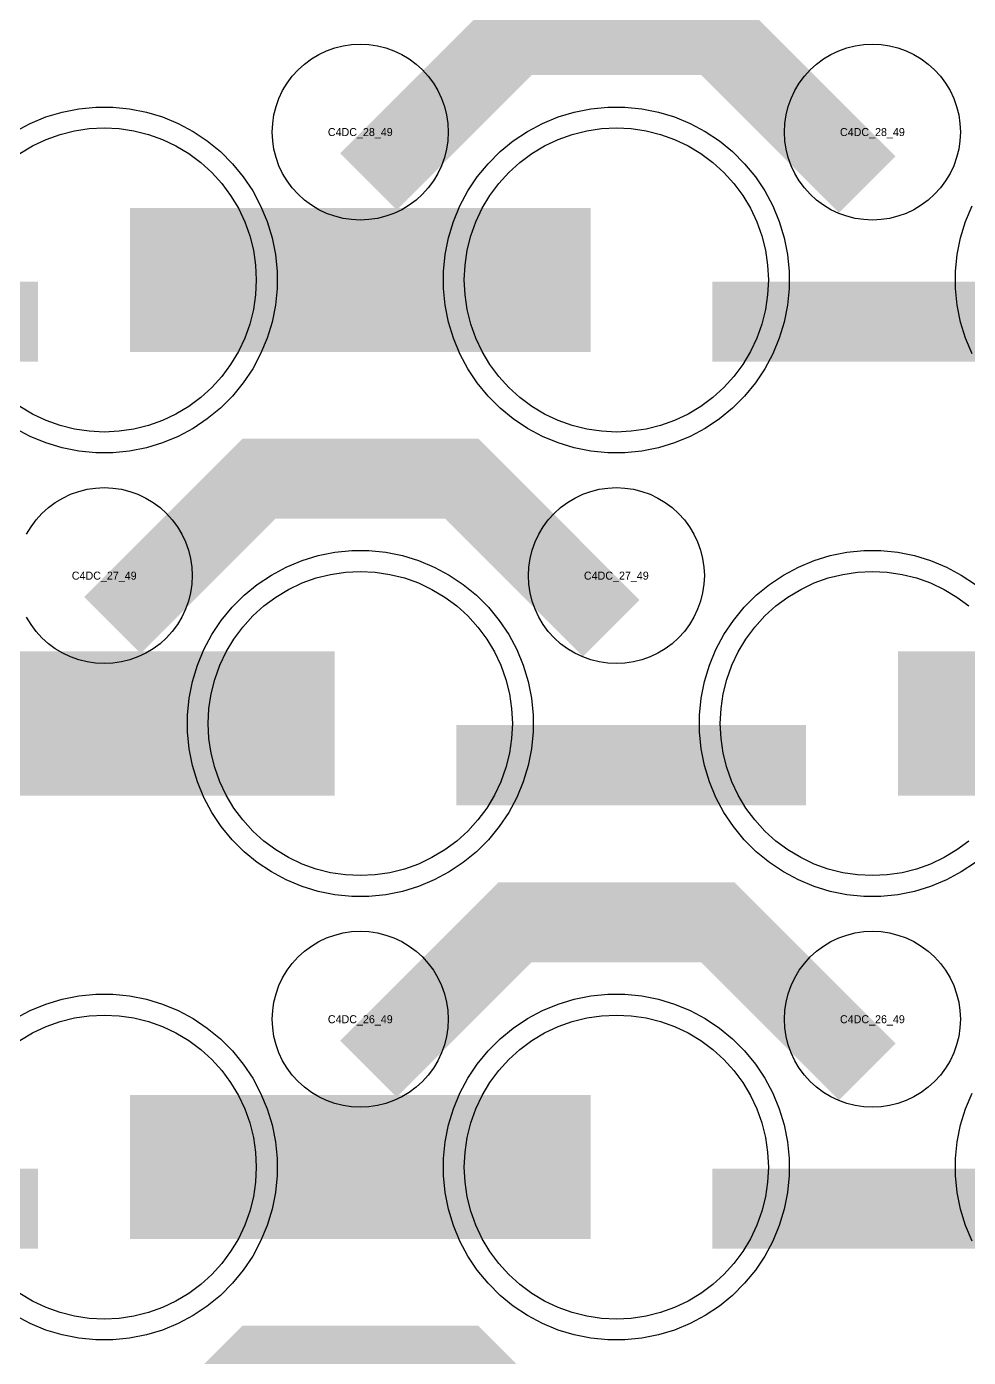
# Model space of a CAD drawing. Extents: x -11880 to 11880, y -14992 to 14992.
# Drawn here: x 3655.8 to 3950, y -11296.3 to -10880.6 of the extents above; entities that cross this region are included whole.
import ezdxf
from ezdxf.enums import TextEntityAlignment as Align

# ---------------------------------------------------------------- set-up
doc = ezdxf.new("R2010")
doc.units = 0
doc.header["$MEASUREMENT"] = 0
for name, color, linetype in [('GDS_775_DT_237', 138, 'CONTINUOUS'), ('RDL1_FS', 34, 'CONTINUOUS'), ('RDL_BS', 160, 'CONTINUOUS')]:
    doc.layers.add(name, color=color, linetype=linetype)

msp = doc.modelspace()

# ---------------------------------------------------------------- linework, layer by layer
at = {"layer": 'RDL1_FS', "color": 241, "true_color": 0xf7abae}
for points in [[(3653.605, -10920.268), (3657.605, -10917.87), (3661.819, -10915.878), (3666.209, -10914.306), (3670.732, -10913.174), (3675.343, -10912.49), (3680, -10912.261), (3684.657, -10912.49), (3689.268, -10913.174), (3693.791, -10914.306), (3698.181, -10915.878), (3702.395, -10917.87), (3706.395, -10920.268), (3710.14, -10923.046), (3713.594, -10926.176), (3716.724, -10929.63), (3719.502, -10933.375), (3721.9, -10937.375), (3723.892, -10941.589), (3725.464, -10945.979), (3726.596, -10950.502), (3727.28, -10955.113), (3727.509, -10959.77), (3727.28, -10964.427), (3726.596, -10969.038), (3725.464, -10973.561), (3723.892, -10977.951), (3721.9, -10982.165), (3719.502, -10986.165), (3716.724, -10989.91), (3713.594, -10993.364), (3710.14, -10996.494), (3706.395, -10999.272), (3702.395, -11001.67), (3698.181, -11003.662), (3693.791, -11005.234), (3689.268, -11006.366), (3684.657, -11007.05), (3680, -11007.279), (3675.343, -11007.05), (3670.732, -11006.366), (3666.209, -11005.234), (3661.819, -11003.662), (3657.605, -11001.67), (3653.605, -10999.272)], [(3950.14, -11135.059), (3946.395, -11137.837), (3942.395, -11140.235), (3938.181, -11142.227), (3933.791, -11143.799), (3929.268, -11144.931), (3924.657, -11145.615), (3920, -11145.844), (3915.343, -11145.615), (3910.732, -11144.931), (3906.209, -11143.799), (3901.819, -11142.227), (3897.605, -11140.235), (3893.605, -11137.837), (3889.86, -11135.059), (3886.406, -11131.929), (3883.276, -11128.475), (3880.498, -11124.73), (3878.1, -11120.73), (3876.108, -11116.516), (3874.536, -11112.126), (3873.404, -11107.603), (3872.72, -11102.992), (3872.491, -11098.335), (3872.72, -11093.678), (3873.404, -11089.067), (3874.536, -11084.544), (3876.108, -11080.154), (3878.1, -11075.94), (3880.498, -11071.94), (3883.276, -11068.195), (3886.406, -11064.741), (3889.86, -11061.611), (3893.605, -11058.833), (3897.605, -11056.435), (3901.819, -11054.443), (3906.209, -11052.871), (3910.732, -11051.739), (3915.343, -11051.055), (3920, -11050.826), (3924.657, -11051.055), (3929.268, -11051.739), (3933.791, -11052.871), (3938.181, -11054.443), (3942.395, -11056.435), (3946.395, -11058.833), (3950.14, -11061.611)]]:
    msp.add_lwpolyline(points, dxfattribs=at)
for points in [[(3840, -11007.279), (3835.343, -11007.05), (3830.732, -11006.366), (3826.209, -11005.234), (3821.819, -11003.662), (3817.605, -11001.67), (3813.605, -10999.272), (3809.86, -10996.494), (3806.406, -10993.364), (3803.276, -10989.91), (3800.498, -10986.165), (3798.1, -10982.165), (3796.108, -10977.951), (3794.536, -10973.561), (3793.404, -10969.038), (3792.72, -10964.427), (3792.491, -10959.77), (3792.72, -10955.113), (3793.404, -10950.502), (3794.536, -10945.979), (3796.108, -10941.589), (3798.1, -10937.375), (3800.498, -10933.375), (3803.276, -10929.63), (3806.406, -10926.176), (3809.86, -10923.046), (3813.605, -10920.268), (3817.605, -10917.87), (3821.819, -10915.878), (3826.209, -10914.306), (3830.732, -10913.174), (3835.343, -10912.49), (3840, -10912.261), (3844.657, -10912.49), (3849.268, -10913.174), (3853.791, -10914.306), (3858.181, -10915.878), (3862.395, -10917.87), (3866.395, -10920.268), (3870.14, -10923.046), (3873.594, -10926.176), (3876.724, -10929.63), (3879.502, -10933.375), (3881.9, -10937.375), (3883.892, -10941.589), (3885.464, -10945.979), (3886.596, -10950.502), (3887.28, -10955.113), (3887.509, -10959.77), (3887.28, -10964.427), (3886.596, -10969.038), (3885.464, -10973.561), (3883.892, -10977.951), (3881.9, -10982.165), (3879.502, -10986.165), (3876.724, -10989.91), (3873.594, -10993.364), (3870.14, -10996.494), (3866.395, -10999.272), (3862.395, -11001.67), (3858.181, -11003.662), (3853.791, -11005.234), (3849.268, -11006.366), (3844.657, -11007.05)], [(3760, -11145.844), (3755.343, -11145.615), (3750.732, -11144.931), (3746.209, -11143.799), (3741.819, -11142.227), (3737.605, -11140.235), (3733.605, -11137.837), (3729.86, -11135.059), (3726.406, -11131.929), (3723.276, -11128.475), (3720.498, -11124.73), (3718.1, -11120.73), (3716.108, -11116.516), (3714.536, -11112.126), (3713.404, -11107.603), (3712.72, -11102.992), (3712.491, -11098.335), (3712.72, -11093.678), (3713.404, -11089.067), (3714.536, -11084.544), (3716.108, -11080.154), (3718.1, -11075.94), (3720.498, -11071.94), (3723.276, -11068.195), (3726.406, -11064.741), (3729.86, -11061.611), (3733.605, -11058.833), (3737.605, -11056.435), (3741.819, -11054.443), (3746.209, -11052.871), (3750.732, -11051.739), (3755.343, -11051.055), (3760, -11050.826), (3764.657, -11051.055), (3769.268, -11051.739), (3773.791, -11052.871), (3778.181, -11054.443), (3782.395, -11056.435), (3786.395, -11058.833), (3790.14, -11061.611), (3793.594, -11064.741), (3796.724, -11068.195), (3799.502, -11071.94), (3801.9, -11075.94), (3803.892, -11080.154), (3805.464, -11084.544), (3806.596, -11089.067), (3807.28, -11093.678), (3807.509, -11098.335), (3807.28, -11102.992), (3806.596, -11107.603), (3805.464, -11112.126), (3803.892, -11116.516), (3801.9, -11120.73), (3799.502, -11124.73), (3796.724, -11128.475), (3793.594, -11131.929), (3790.14, -11135.059), (3786.395, -11137.837), (3782.395, -11140.235), (3778.181, -11142.227), (3773.791, -11143.799), (3769.268, -11144.931), (3764.657, -11145.615)]]:
    msp.add_lwpolyline(points, close=True, dxfattribs=at)
for points in [[(3688.002, -10959.77, 45, 45, 0), (3760.002, -10959.77, 45, 45, 0)], [(3760.002, -10959.77, 45, 45, 0), (3832.002, -10959.77, 45, 45, 0)], [(3608.002, -11098.335, 45, 45, 0), (3680.002, -11098.335, 45, 45, 0)], [(3680.002, -11098.335, 45, 45, 0), (3752.002, -11098.335, 45, 45, 0)], [(3928.002, -11098.335, 45, 45, 0), (4000.002, -11098.335, 45, 45, 0)]]:
    msp.add_lwpolyline(points, format="xyseb", dxfattribs=at)
at = {"layer": 'RDL1_FS'}
msp.add_lwpolyline([(3653.605, -11197.398), (3657.605, -11195), (3661.819, -11193.008), (3666.209, -11191.436), (3670.732, -11190.304), (3675.343, -11189.62), (3680, -11189.391), (3684.657, -11189.62), (3689.268, -11190.304), (3693.791, -11191.436), (3698.181, -11193.008), (3702.395, -11195), (3706.395, -11197.398), (3710.14, -11200.176), (3713.594, -11203.306), (3716.724, -11206.76), (3719.502, -11210.505), (3721.9, -11214.505), (3723.892, -11218.719), (3725.464, -11223.109), (3726.596, -11227.632), (3727.28, -11232.243), (3727.509, -11236.9), (3727.28, -11241.557), (3726.596, -11246.168), (3725.464, -11250.691), (3723.892, -11255.081), (3721.9, -11259.295), (3719.502, -11263.295), (3716.724, -11267.04), (3713.594, -11270.494), (3710.14, -11273.624), (3706.395, -11276.402), (3702.395, -11278.8), (3698.181, -11280.792), (3693.791, -11282.364), (3689.268, -11283.496), (3684.657, -11284.18), (3680, -11284.409), (3675.343, -11284.18), (3670.732, -11283.496), (3666.209, -11282.364), (3661.819, -11280.792), (3657.605, -11278.8), (3653.605, -11276.402)], dxfattribs=at)
msp.add_lwpolyline([(3840, -11284.409), (3835.343, -11284.18), (3830.732, -11283.496), (3826.209, -11282.364), (3821.819, -11280.792), (3817.605, -11278.8), (3813.605, -11276.402), (3809.86, -11273.624), (3806.406, -11270.494), (3803.276, -11267.04), (3800.498, -11263.295), (3798.1, -11259.295), (3796.108, -11255.081), (3794.536, -11250.691), (3793.404, -11246.168), (3792.72, -11241.557), (3792.491, -11236.9), (3792.72, -11232.243), (3793.404, -11227.632), (3794.536, -11223.109), (3796.108, -11218.719), (3798.1, -11214.505), (3800.498, -11210.505), (3803.276, -11206.76), (3806.406, -11203.306), (3809.86, -11200.176), (3813.605, -11197.398), (3817.605, -11195), (3821.819, -11193.008), (3826.209, -11191.436), (3830.732, -11190.304), (3835.343, -11189.62), (3840, -11189.391), (3844.657, -11189.62), (3849.268, -11190.304), (3853.791, -11191.436), (3858.181, -11193.008), (3862.395, -11195), (3866.395, -11197.398), (3870.14, -11200.176), (3873.594, -11203.306), (3876.724, -11206.76), (3879.502, -11210.505), (3881.9, -11214.505), (3883.892, -11218.719), (3885.464, -11223.109), (3886.596, -11227.632), (3887.28, -11232.243), (3887.509, -11236.9), (3887.28, -11241.557), (3886.596, -11246.168), (3885.464, -11250.691), (3883.892, -11255.081), (3881.9, -11259.295), (3879.502, -11263.295), (3876.724, -11267.04), (3873.594, -11270.494), (3870.14, -11273.624), (3866.395, -11276.402), (3862.395, -11278.8), (3858.181, -11280.792), (3853.791, -11282.364), (3849.268, -11283.496), (3844.657, -11284.18)], close=True, dxfattribs=at)
for points in [[(3688.002, -11236.9, 45, 45, 0), (3760.002, -11236.9, 45, 45, 0)], [(3760.002, -11236.9, 45, 45, 0), (3832.002, -11236.9, 45, 45, 0)]]:
    msp.add_lwpolyline(points, format="xyseb", dxfattribs=at)
at = {"layer": 'RDL_BS'}
for points in [[(3762.562, -10929.084, 25, 25, 0), (3808.377, -10883.269, 25, 25, 0), (3841.93, -10883.269, 25, 25, 0)], [(3918.401, -10929.983, 25, 25, 0), (3871.687, -10883.269, 25, 25, 0), (3841.929, -10883.269, 25, 25, 0)], [(3682.562, -11067.649, 25, 25, 0), (3728.377, -11021.834, 25, 25, 0), (3761.93, -11021.834, 25, 25, 0)], [(3838.401, -11068.548, 25, 25, 0), (3791.687, -11021.834, 25, 25, 0), (3761.929, -11021.834, 25, 25, 0)], [(3762.562, -11206.214, 25, 25, 0), (3808.377, -11160.399, 25, 25, 0), (3841.93, -11160.399, 25, 25, 0)], [(3918.401, -11207.113, 25, 25, 0), (3871.687, -11160.399, 25, 25, 0), (3841.929, -11160.399, 25, 25, 0)], [(3550.016, -11249.913, 25, 25, 0), (3659.281, -11249.913, 25, 25, 0)], [(3870.016, -11249.913, 25, 25, 0), (3979.281, -11249.913, 25, 25, 0)], [(3682.562, -11344.774, 25, 25, 0), (3728.377, -11298.959, 25, 25, 0), (3761.93, -11298.959, 25, 25, 0)], [(3838.401, -11345.673, 25, 25, 0), (3791.687, -11298.959, 25, 25, 0), (3761.929, -11298.959, 25, 25, 0)]]:
    msp.add_lwpolyline(points, format="xyseb", dxfattribs=at)
for points in [[(3760, -10941.076), (3757.307, -10940.944), (3754.635, -10940.548), (3752.016, -10939.891), (3749.481, -10938.984), (3747.044, -10937.832), (3744.72, -10936.439), (3742.557, -10934.836), (3740.558, -10933.024), (3738.746, -10931.025), (3737.143, -10928.862), (3735.75, -10926.538), (3734.598, -10924.101), (3733.691, -10921.566), (3733.034, -10918.947), (3732.638, -10916.275), (3732.506, -10913.582), (3732.638, -10910.889), (3733.034, -10908.217), (3733.691, -10905.598), (3734.598, -10903.063), (3735.75, -10900.626), (3737.143, -10898.302), (3738.746, -10896.139), (3740.558, -10894.14), (3742.557, -10892.328), (3744.72, -10890.725), (3747.044, -10889.332), (3749.481, -10888.18), (3752.016, -10887.273), (3754.635, -10886.616), (3757.307, -10886.22), (3760, -10886.088), (3762.693, -10886.22), (3765.365, -10886.616), (3767.984, -10887.273), (3770.519, -10888.18), (3772.956, -10889.332), (3775.28, -10890.725), (3777.443, -10892.328), (3779.442, -10894.14), (3781.254, -10896.139), (3782.857, -10898.302), (3784.25, -10900.626), (3785.402, -10903.063), (3786.309, -10905.598), (3786.966, -10908.217), (3787.362, -10910.889), (3787.494, -10913.582), (3787.362, -10916.275), (3786.966, -10918.947), (3786.309, -10921.566), (3785.402, -10924.101), (3784.25, -10926.538), (3782.857, -10928.862), (3781.254, -10931.025), (3779.442, -10933.024), (3777.443, -10934.836), (3775.28, -10936.439), (3772.956, -10937.832), (3770.519, -10938.984), (3767.984, -10939.891), (3765.365, -10940.548), (3762.693, -10940.944)], [(3920, -10941.076), (3917.307, -10940.944), (3914.635, -10940.548), (3912.016, -10939.891), (3909.481, -10938.984), (3907.044, -10937.832), (3904.72, -10936.439), (3902.557, -10934.836), (3900.558, -10933.024), (3898.746, -10931.025), (3897.143, -10928.862), (3895.75, -10926.538), (3894.598, -10924.101), (3893.691, -10921.566), (3893.034, -10918.947), (3892.638, -10916.275), (3892.506, -10913.582), (3892.638, -10910.889), (3893.034, -10908.217), (3893.691, -10905.598), (3894.598, -10903.063), (3895.75, -10900.626), (3897.143, -10898.302), (3898.746, -10896.139), (3900.558, -10894.14), (3902.557, -10892.328), (3904.72, -10890.725), (3907.044, -10889.332), (3909.481, -10888.18), (3912.016, -10887.273), (3914.635, -10886.616), (3917.307, -10886.22), (3920, -10886.088), (3922.693, -10886.22), (3925.365, -10886.616), (3927.984, -10887.273), (3930.519, -10888.18), (3932.956, -10889.332), (3935.28, -10890.725), (3937.443, -10892.328), (3939.442, -10894.14), (3941.254, -10896.139), (3942.857, -10898.302), (3944.25, -10900.626), (3945.402, -10903.063), (3946.309, -10905.598), (3946.966, -10908.217), (3947.362, -10910.889), (3947.494, -10913.582), (3947.362, -10916.275), (3946.966, -10918.947), (3946.309, -10921.566), (3945.402, -10924.101), (3944.25, -10926.538), (3942.857, -10928.862), (3941.254, -10931.025), (3939.442, -10933.024), (3937.443, -10934.836), (3935.28, -10936.439), (3932.956, -10937.832), (3930.519, -10938.984), (3927.984, -10939.891), (3925.365, -10940.548), (3922.693, -10940.944)], [(3840, -11079.641), (3837.307, -11079.509), (3834.635, -11079.113), (3832.016, -11078.456), (3829.481, -11077.549), (3827.044, -11076.397), (3824.72, -11075.004), (3822.557, -11073.401), (3820.558, -11071.589), (3818.746, -11069.59), (3817.143, -11067.427), (3815.75, -11065.103), (3814.598, -11062.666), (3813.691, -11060.131), (3813.034, -11057.512), (3812.638, -11054.84), (3812.506, -11052.147), (3812.638, -11049.454), (3813.034, -11046.782), (3813.691, -11044.163), (3814.598, -11041.628), (3815.75, -11039.191), (3817.143, -11036.867), (3818.746, -11034.704), (3820.558, -11032.705), (3822.557, -11030.893), (3824.72, -11029.29), (3827.044, -11027.897), (3829.481, -11026.745), (3832.016, -11025.838), (3834.635, -11025.181), (3837.307, -11024.785), (3840, -11024.653), (3842.693, -11024.785), (3845.365, -11025.181), (3847.984, -11025.838), (3850.519, -11026.745), (3852.956, -11027.897), (3855.28, -11029.29), (3857.443, -11030.893), (3859.442, -11032.705), (3861.254, -11034.704), (3862.857, -11036.867), (3864.25, -11039.191), (3865.402, -11041.628), (3866.309, -11044.163), (3866.966, -11046.782), (3867.362, -11049.454), (3867.494, -11052.147), (3867.362, -11054.84), (3866.966, -11057.512), (3866.309, -11060.131), (3865.402, -11062.666), (3864.25, -11065.103), (3862.857, -11067.427), (3861.254, -11069.59), (3859.442, -11071.589), (3857.443, -11073.401), (3855.28, -11075.004), (3852.956, -11076.397), (3850.519, -11077.549), (3847.984, -11078.456), (3845.365, -11079.113), (3842.693, -11079.509)], [(3760, -11218.206), (3757.307, -11218.074), (3754.635, -11217.678), (3752.016, -11217.021), (3749.481, -11216.114), (3747.044, -11214.962), (3744.72, -11213.569), (3742.557, -11211.966), (3740.558, -11210.154), (3738.746, -11208.155), (3737.143, -11205.992), (3735.75, -11203.668), (3734.598, -11201.231), (3733.691, -11198.696), (3733.034, -11196.077), (3732.638, -11193.405), (3732.506, -11190.712), (3732.638, -11188.019), (3733.034, -11185.347), (3733.691, -11182.728), (3734.598, -11180.193), (3735.75, -11177.756), (3737.143, -11175.432), (3738.746, -11173.269), (3740.558, -11171.27), (3742.557, -11169.458), (3744.72, -11167.855), (3747.044, -11166.462), (3749.481, -11165.31), (3752.016, -11164.403), (3754.635, -11163.746), (3757.307, -11163.35), (3760, -11163.218), (3762.693, -11163.35), (3765.365, -11163.746), (3767.984, -11164.403), (3770.519, -11165.31), (3772.956, -11166.462), (3775.28, -11167.855), (3777.443, -11169.458), (3779.442, -11171.27), (3781.254, -11173.269), (3782.857, -11175.432), (3784.25, -11177.756), (3785.402, -11180.193), (3786.309, -11182.728), (3786.966, -11185.347), (3787.362, -11188.019), (3787.494, -11190.712), (3787.362, -11193.405), (3786.966, -11196.077), (3786.309, -11198.696), (3785.402, -11201.231), (3784.25, -11203.668), (3782.857, -11205.992), (3781.254, -11208.155), (3779.442, -11210.154), (3777.443, -11211.966), (3775.28, -11213.569), (3772.956, -11214.962), (3770.519, -11216.114), (3767.984, -11217.021), (3765.365, -11217.678), (3762.693, -11218.074)], [(3920, -11218.206), (3917.307, -11218.074), (3914.635, -11217.678), (3912.016, -11217.021), (3909.481, -11216.114), (3907.044, -11214.962), (3904.72, -11213.569), (3902.557, -11211.966), (3900.558, -11210.154), (3898.746, -11208.155), (3897.143, -11205.992), (3895.75, -11203.668), (3894.598, -11201.231), (3893.691, -11198.696), (3893.034, -11196.077), (3892.638, -11193.405), (3892.506, -11190.712), (3892.638, -11188.019), (3893.034, -11185.347), (3893.691, -11182.728), (3894.598, -11180.193), (3895.75, -11177.756), (3897.143, -11175.432), (3898.746, -11173.269), (3900.558, -11171.27), (3902.557, -11169.458), (3904.72, -11167.855), (3907.044, -11166.462), (3909.481, -11165.31), (3912.016, -11164.403), (3914.635, -11163.746), (3917.307, -11163.35), (3920, -11163.218), (3922.693, -11163.35), (3925.365, -11163.746), (3927.984, -11164.403), (3930.519, -11165.31), (3932.956, -11166.462), (3935.28, -11167.855), (3937.443, -11169.458), (3939.442, -11171.27), (3941.254, -11173.269), (3942.857, -11175.432), (3944.25, -11177.756), (3945.402, -11180.193), (3946.309, -11182.728), (3946.966, -11185.347), (3947.362, -11188.019), (3947.494, -11190.712), (3947.362, -11193.405), (3946.966, -11196.077), (3946.309, -11198.696), (3945.402, -11201.231), (3944.25, -11203.668), (3942.857, -11205.992), (3941.254, -11208.155), (3939.442, -11210.154), (3937.443, -11211.966), (3935.28, -11213.569), (3932.956, -11214.962), (3930.519, -11216.114), (3927.984, -11217.021), (3925.365, -11217.678), (3922.693, -11218.074)], [(3837.356, -11290.9), (3832.062, -11290.383), (3826.835, -11289.337), (3821.795, -11287.806), (3816.885, -11285.775), (3812.223, -11283.283), (3807.809, -11280.336), (3803.708, -11276.974), (3799.926, -11273.192), (3796.564, -11269.091), (3793.617, -11264.677), (3791.125, -11260.015), (3789.094, -11255.105), (3787.563, -11250.065), (3786.517, -11244.838), (3786, -11239.544), (3786, -11234.256), (3786.517, -11228.962), (3787.563, -11223.735), (3789.094, -11218.695), (3791.125, -11213.785), (3793.617, -11209.123), (3796.564, -11204.709), (3799.926, -11200.608), (3803.708, -11196.826), (3807.809, -11193.464), (3812.223, -11190.517), (3816.885, -11188.025), (3821.795, -11185.994), (3826.835, -11184.463), (3832.062, -11183.417), (3837.356, -11182.9), (3842.644, -11182.9), (3847.938, -11183.417), (3853.165, -11184.463), (3858.205, -11185.994), (3863.115, -11188.025), (3867.777, -11190.517), (3872.191, -11193.464), (3876.292, -11196.826), (3880.074, -11200.608), (3883.436, -11204.709), (3886.383, -11209.123), (3888.875, -11213.785), (3890.906, -11218.695), (3892.437, -11223.735), (3893.483, -11228.962), (3894, -11234.256), (3894, -11239.544), (3893.483, -11244.838), (3892.437, -11250.065), (3890.906, -11255.105), (3888.875, -11260.015), (3886.383, -11264.677), (3883.436, -11269.091), (3880.074, -11273.192), (3876.292, -11276.974), (3872.191, -11280.336), (3867.777, -11283.283), (3863.115, -11285.775), (3858.205, -11287.806), (3853.165, -11289.337), (3847.938, -11290.383), (3842.644, -11290.9)]]:
    msp.add_lwpolyline(points, close=True, dxfattribs=at)
at = {"layer": 'RDL_BS', "color": 241, "true_color": 0xf7abae}
for points in [[(3652.223, -10913.387), (3656.885, -10910.895), (3661.795, -10908.864), (3666.835, -10907.333), (3672.062, -10906.287), (3677.356, -10905.77), (3682.644, -10905.77), (3687.938, -10906.287), (3693.165, -10907.333), (3698.205, -10908.864), (3703.115, -10910.895), (3707.777, -10913.387), (3712.191, -10916.334), (3716.292, -10919.696), (3720.074, -10923.478), (3723.436, -10927.579), (3726.383, -10931.993), (3728.875, -10936.655), (3730.906, -10941.565), (3732.437, -10946.605), (3733.483, -10951.832), (3734, -10957.126), (3734, -10962.414), (3733.483, -10967.708), (3732.437, -10972.935), (3730.906, -10977.975), (3728.875, -10982.885), (3726.383, -10987.547), (3723.436, -10991.961), (3720.074, -10996.062), (3716.292, -10999.844), (3712.191, -11003.206), (3707.777, -11006.153), (3703.115, -11008.645), (3698.205, -11010.676), (3693.165, -11012.207), (3687.938, -11013.253), (3682.644, -11013.77), (3677.356, -11013.77), (3672.062, -11013.253), (3666.835, -11012.207), (3661.795, -11010.676), (3656.885, -11008.645), (3652.223, -11006.153)], [(3951.125, -10982.885), (3949.094, -10977.975), (3947.563, -10972.935), (3946.517, -10967.708), (3946, -10962.414), (3946, -10957.126), (3946.517, -10951.832), (3947.563, -10946.605), (3949.094, -10941.565), (3951.125, -10936.655)], [(3952.191, -11141.771), (3947.777, -11144.718), (3943.115, -11147.21), (3938.205, -11149.241), (3933.165, -11150.772), (3927.938, -11151.818), (3922.644, -11152.335), (3917.356, -11152.335), (3912.062, -11151.818), (3906.835, -11150.772), (3901.795, -11149.241), (3896.885, -11147.21), (3892.223, -11144.718), (3887.809, -11141.771), (3883.708, -11138.409), (3879.926, -11134.627), (3876.564, -11130.526), (3873.617, -11126.112), (3871.125, -11121.45), (3869.094, -11116.54), (3867.563, -11111.5), (3866.517, -11106.273), (3866, -11100.979), (3866, -11095.691), (3866.517, -11090.397), (3867.563, -11085.17), (3869.094, -11080.13), (3871.125, -11075.22), (3873.617, -11070.558), (3876.564, -11066.144), (3879.926, -11062.043), (3883.708, -11058.261), (3887.809, -11054.899), (3892.223, -11051.952), (3896.885, -11049.46), (3901.795, -11047.429), (3906.835, -11045.898), (3912.062, -11044.852), (3917.356, -11044.335), (3922.644, -11044.335), (3927.938, -11044.852), (3933.165, -11045.898), (3938.205, -11047.429), (3943.115, -11049.46), (3947.777, -11051.952), (3952.191, -11054.899)]]:
    msp.add_lwpolyline(points, dxfattribs=at)
for points in [[(3837.356, -11013.77), (3832.062, -11013.253), (3826.835, -11012.207), (3821.795, -11010.676), (3816.885, -11008.645), (3812.223, -11006.153), (3807.809, -11003.206), (3803.708, -10999.844), (3799.926, -10996.062), (3796.564, -10991.961), (3793.617, -10987.547), (3791.125, -10982.885), (3789.094, -10977.975), (3787.563, -10972.935), (3786.517, -10967.708), (3786, -10962.414), (3786, -10957.126), (3786.517, -10951.832), (3787.563, -10946.605), (3789.094, -10941.565), (3791.125, -10936.655), (3793.617, -10931.993), (3796.564, -10927.579), (3799.926, -10923.478), (3803.708, -10919.696), (3807.809, -10916.334), (3812.223, -10913.387), (3816.885, -10910.895), (3821.795, -10908.864), (3826.835, -10907.333), (3832.062, -10906.287), (3837.356, -10905.77), (3842.644, -10905.77), (3847.938, -10906.287), (3853.165, -10907.333), (3858.205, -10908.864), (3863.115, -10910.895), (3867.777, -10913.387), (3872.191, -10916.334), (3876.292, -10919.696), (3880.074, -10923.478), (3883.436, -10927.579), (3886.383, -10931.993), (3888.875, -10936.655), (3890.906, -10941.565), (3892.437, -10946.605), (3893.483, -10951.832), (3894, -10957.126), (3894, -10962.414), (3893.483, -10967.708), (3892.437, -10972.935), (3890.906, -10977.975), (3888.875, -10982.885), (3886.383, -10987.547), (3883.436, -10991.961), (3880.074, -10996.062), (3876.292, -10999.844), (3872.191, -11003.206), (3867.777, -11006.153), (3863.115, -11008.645), (3858.205, -11010.676), (3853.165, -11012.207), (3847.938, -11013.253), (3842.644, -11013.77)], [(3757.356, -11152.335), (3752.062, -11151.818), (3746.835, -11150.772), (3741.795, -11149.241), (3736.885, -11147.21), (3732.223, -11144.718), (3727.809, -11141.771), (3723.708, -11138.409), (3719.926, -11134.627), (3716.564, -11130.526), (3713.617, -11126.112), (3711.125, -11121.45), (3709.094, -11116.54), (3707.563, -11111.5), (3706.517, -11106.273), (3706, -11100.979), (3706, -11095.691), (3706.517, -11090.397), (3707.563, -11085.17), (3709.094, -11080.13), (3711.125, -11075.22), (3713.617, -11070.558), (3716.564, -11066.144), (3719.926, -11062.043), (3723.708, -11058.261), (3727.809, -11054.899), (3732.223, -11051.952), (3736.885, -11049.46), (3741.795, -11047.429), (3746.835, -11045.898), (3752.062, -11044.852), (3757.356, -11044.335), (3762.644, -11044.335), (3767.938, -11044.852), (3773.165, -11045.898), (3778.205, -11047.429), (3783.115, -11049.46), (3787.777, -11051.952), (3792.191, -11054.899), (3796.292, -11058.261), (3800.074, -11062.043), (3803.436, -11066.144), (3806.383, -11070.558), (3808.875, -11075.22), (3810.906, -11080.13), (3812.437, -11085.17), (3813.483, -11090.397), (3814, -11095.691), (3814, -11100.979), (3813.483, -11106.273), (3812.437, -11111.5), (3810.906, -11116.54), (3808.875, -11121.45), (3806.383, -11126.112), (3803.436, -11130.526), (3800.074, -11134.627), (3796.292, -11138.409), (3792.191, -11141.771), (3787.777, -11144.718), (3783.115, -11147.21), (3778.205, -11149.241), (3773.165, -11150.772), (3767.938, -11151.818), (3762.644, -11152.335)]]:
    msp.add_lwpolyline(points, close=True, dxfattribs=at)
for points in [[(3550.016, -10972.783, 25, 25, 0), (3659.281, -10972.783, 25, 25, 0)], [(3870.016, -10972.783, 25, 25, 0), (3979.281, -10972.783, 25, 25, 0)], [(3790.016, -11111.348, 25, 25, 0), (3899.281, -11111.348, 25, 25, 0)]]:
    msp.add_lwpolyline(points, format="xyseb", dxfattribs=at)
at = {"layer": 'RDL_BS'}
for points in [[(3655.75, -11039.191), (3657.143, -11036.867), (3658.746, -11034.704), (3660.558, -11032.705), (3662.557, -11030.893), (3664.72, -11029.29), (3667.044, -11027.897), (3669.481, -11026.745), (3672.016, -11025.838), (3674.635, -11025.181), (3677.307, -11024.785), (3680, -11024.653), (3682.693, -11024.785), (3685.365, -11025.181), (3687.984, -11025.838), (3690.519, -11026.745), (3692.956, -11027.897), (3695.28, -11029.29), (3697.443, -11030.893), (3699.442, -11032.705), (3701.254, -11034.704), (3702.857, -11036.867), (3704.25, -11039.191), (3705.402, -11041.628), (3706.309, -11044.163), (3706.966, -11046.782), (3707.362, -11049.454), (3707.494, -11052.147), (3707.362, -11054.84), (3706.966, -11057.512), (3706.309, -11060.131), (3705.402, -11062.666), (3704.25, -11065.103), (3702.857, -11067.427), (3701.254, -11069.59), (3699.442, -11071.589), (3697.443, -11073.401), (3695.28, -11075.004), (3692.956, -11076.397), (3690.519, -11077.549), (3687.984, -11078.456), (3685.365, -11079.113), (3682.693, -11079.509), (3680, -11079.641), (3677.307, -11079.509), (3674.635, -11079.113), (3672.016, -11078.456), (3669.481, -11077.549), (3667.044, -11076.397), (3664.72, -11075.004), (3662.557, -11073.401), (3660.558, -11071.589), (3658.746, -11069.59), (3657.143, -11067.427), (3655.75, -11065.103)], [(3652.223, -11190.517), (3656.885, -11188.025), (3661.795, -11185.994), (3666.835, -11184.463), (3672.062, -11183.417), (3677.356, -11182.9), (3682.644, -11182.9), (3687.938, -11183.417), (3693.165, -11184.463), (3698.205, -11185.994), (3703.115, -11188.025), (3707.777, -11190.517), (3712.191, -11193.464), (3716.292, -11196.826), (3720.074, -11200.608), (3723.436, -11204.709), (3726.383, -11209.123), (3728.875, -11213.785), (3730.906, -11218.695), (3732.437, -11223.735), (3733.483, -11228.962), (3734, -11234.256), (3734, -11239.544), (3733.483, -11244.838), (3732.437, -11250.065), (3730.906, -11255.105), (3728.875, -11260.015), (3726.383, -11264.677), (3723.436, -11269.091), (3720.074, -11273.192), (3716.292, -11276.974), (3712.191, -11280.336), (3707.777, -11283.283), (3703.115, -11285.775), (3698.205, -11287.806), (3693.165, -11289.337), (3687.938, -11290.383), (3682.644, -11290.9), (3677.356, -11290.9), (3672.062, -11290.383), (3666.835, -11289.337), (3661.795, -11287.806), (3656.885, -11285.775), (3652.223, -11283.283)], [(3951.125, -11260.015), (3949.094, -11255.105), (3947.563, -11250.065), (3946.517, -11244.838), (3946, -11239.544), (3946, -11234.256), (3946.517, -11228.962), (3947.563, -11223.735), (3949.094, -11218.695), (3951.125, -11213.785)]]:
    msp.add_lwpolyline(points, dxfattribs=at)

# ---------------------------------------------------------------- texts
at = {"layer": 'GDS_775_DT_237'}
for s, p in [('C4DC_28_49', (3760, -10913.582)), ('C4DC_28_49', (3760, -10913.582)), ('C4DC_28_49', (3920, -10913.582)), ('C4DC_28_49', (3920, -10913.582)), ('C4DC_27_49', (3680, -11052.147)), ('C4DC_27_49', (3680, -11052.147)), ('C4DC_27_49', (3840, -11052.147)), ('C4DC_27_49', (3840, -11052.147)), ('C4DC_26_49', (3760, -11190.712)), ('C4DC_26_49', (3760, -11190.712)), ('C4DC_26_49', (3920, -11190.712)), ('C4DC_26_49', (3920, -11190.712))]:
    msp.add_text(s, height=2.5, dxfattribs=at).set_placement(p, align=Align.MIDDLE_CENTER)

doc.saveas('drawing.dxf')
